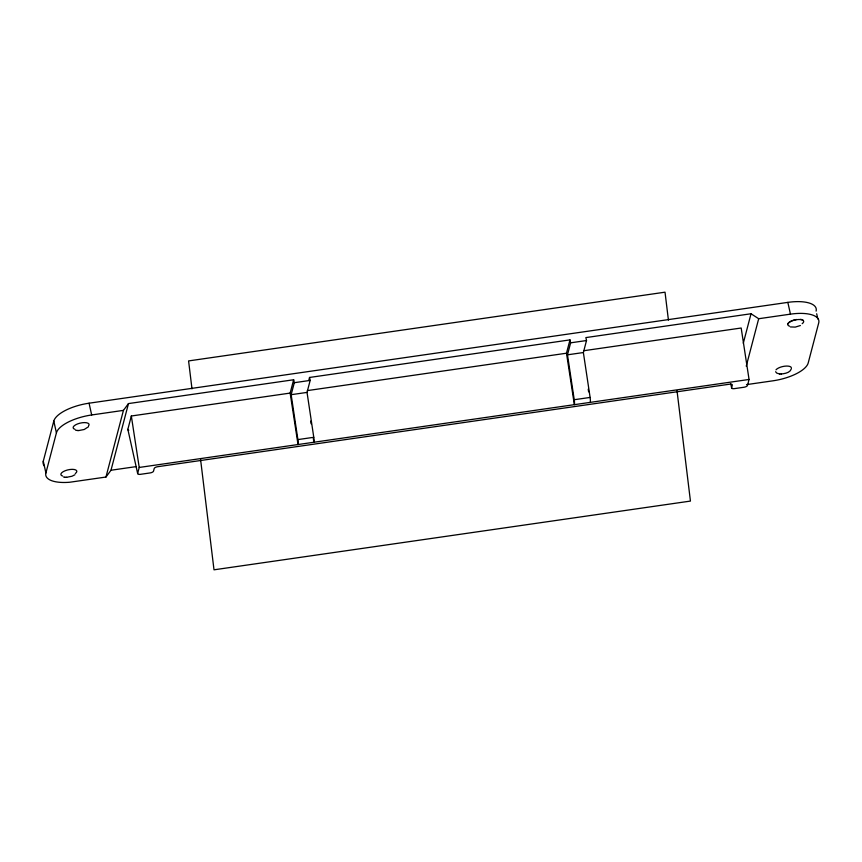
<?xml version="1.0" encoding="UTF-8"?>
<svg xmlns="http://www.w3.org/2000/svg" width="862" height="862" viewBox="0 0 862 862"><rect width="100%" height="100%" fill="white"/><g stroke="black" fill="none" stroke-linecap="round" stroke-linejoin="round"><path stroke-width="1.29" d="M293.651 379.754L290.149 393.083L298.026 444.533A5.086 0.905 81.8 0 0 297.896 439.588L291.151 394.688L294.308 382.696L293.651 379.754L128.481 403.578L110.993 470.243L105.951 477.042L69.844 482.224A32.616 12.488 -12.5 0 1 45.901 472.969L43.283 461.202L53.8 421.109A32.616 12.488 -12.5 0 1 89.066 403.2L787.836 302.379A32.616 12.488 -12.5 0 1 816.098 311.128M45.901 472.969L56.418 432.875L53.8 421.109M105.951 477.042L123.438 410.377L128.481 403.578M583.693 350.737L741.18 328.013L749.056 379.463L747.483 385.465A3.265 1.25 -12.5 0 1 743.96 387.253L734.424 388.622A3.265 1.25 -12.5 0 1 731.601 387.749L732.301 385.088A3.265 1.25 -12.5 0 0 729.478 384.215L157.746 466.698A3.265 1.25 -12.5 0 0 154.223 468.486L153.522 471.158A3.265 1.25 -12.5 0 1 149.999 472.947L140.474 474.326A3.265 1.25 -12.5 0 1 137.64 473.443L127.845 429.33L131.336 416.001L290.149 393.083M137.64 473.443L139.213 467.452L131.336 416.001M308.898 379.883L309.533 377.459L569.987 339.887L570.633 342.828L567.487 354.821L574.232 399.72A5.086 0.905 81.8 0 1 574.361 404.666L566.485 353.215L569.987 339.887M313.305 438.284L313.908 442.238A5.086 0.905 81.8 0 0 313.779 437.303L307.034 392.404L310.18 380.401L309.533 377.459M590.244 402.371A5.086 0.905 81.8 0 0 590.114 397.436L583.369 352.536L586.516 340.533L585.869 337.592L751.028 313.757L758.689 318.724L790.454 314.145A32.616 12.488 -12.5 0 1 818.717 322.894L808.222 362.891A32.616 12.488 -12.5 0 1 772.966 380.81L746.492 384.624M743.292 343.248L751.028 313.757M746.244 366.167L758.689 318.724M88.452 426.765L84.228 429.491L78.787 430.547M74.929 474.746L71.966 476.255L66.525 477.3M800.389 325.534L795.249 327.097L790.379 326.935M294.308 382.696L310.18 380.401M570.633 342.828L586.516 340.533M56.418 432.875A32.616 12.488 -12.5 0 1 91.674 414.967L123.438 410.377M307.357 390.605L566.485 353.215M291.151 394.688L307.034 392.404M567.487 354.821L583.369 352.536M297.896 439.588L313.779 437.303M574.232 399.72L590.114 397.436M110.993 470.243L136.325 466.59M139.213 467.452L749.056 379.463M781.112 374.011C784.732 373.623 790.346 372.826 791.413 368.624M775.606 371.727L776.791 373.117L779.604 373.968M75.479 430.127L77.268 430.494M63.519 476.988L65.006 477.257M779.474 373.957L781.198 374.011M77.138 430.494L78.873 430.547M64.876 477.257L66.611 477.311M816.68 313.746L817.844 318.972M787.836 302.379L790.454 314.145M730.739 383.859L731.601 387.749M89.066 403.2L91.674 414.967M588.229 389.182L588.627 391.822M310.676 421.13L311.085 423.77M668.427 320.125L665.022 292.186L188.584 360.919L191.989 388.859M677.004 390.648L690.44 501.081L214.002 569.814L200.566 459.381M44.35 465.943A32.616 12.488 -12.5 0 1 43.283 461.202M128.804 430.203A3.265 1.25 -12.5 0 1 127.845 429.33M74.875 429.276A8.157 3.125 -12.5 0 1 79.907 423.188A8.157 3.125 -12.5 0 1 88.56 425.86M62.614 476.029A8.157 3.125 -12.5 0 1 63.325 471.6A8.157 3.125 -12.5 0 1 74.121 469.478A8.157 3.125 -12.5 0 1 75.285 473.54M789.527 326.17A8.135 3.114 -12.5 0 1 790.238 321.741A8.135 3.114 -12.5 0 1 801.013 319.63A8.135 3.114 -12.5 0 1 802.177 323.681M787.771 323.961A8.157 3.125 -12.5 0 1 796.585 319.479M800.442 319.36A8.157 3.125 -12.5 0 1 803.028 320.158M776.005 369.82A8.157 3.125 -12.5 0 1 784.323 366.242A8.157 3.125 -12.5 0 1 791.338 367.6"/></g></svg>
